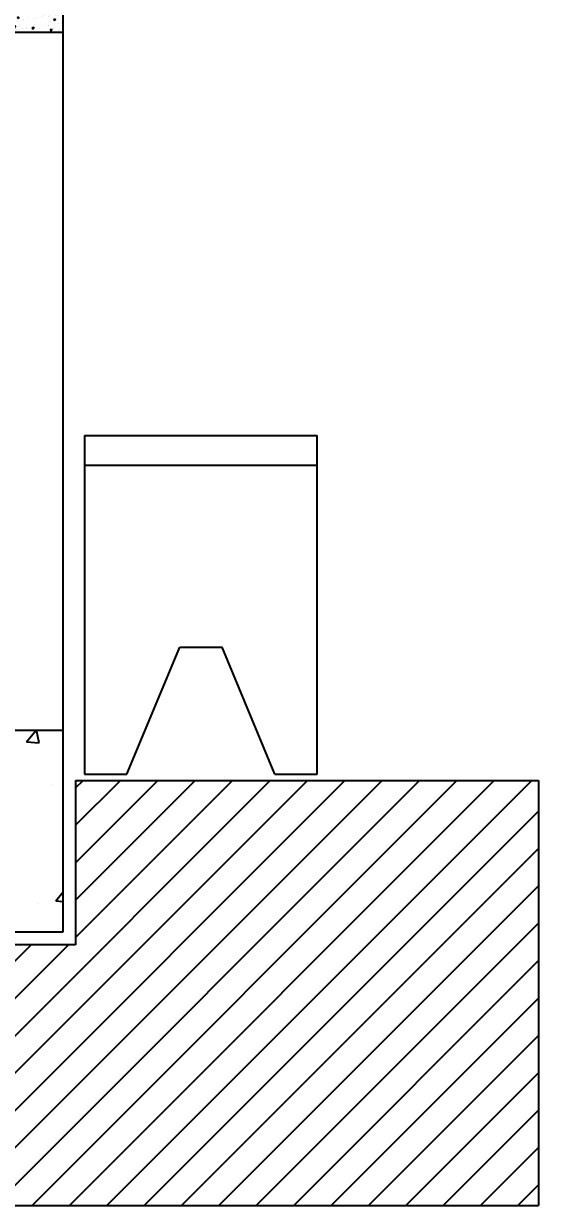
# Model space of a CAD drawing. Extents: x -43 to 70, y -5 to 23.
# Drawn here: x 32.075 to 33.292, y 10.528 to 13.322 of the extents above; entities that cross this region are included whole.
import ezdxf

# ---------------------------------------------------------------- set-up
doc = ezdxf.new("R2010")
doc.units = 0
doc.header["$LTSCALE"] = 20
doc.layers.get('0').update_dxf_attribs({"color": 5, "linetype": 'CONTINUOUS'})
doc.layers.get('DEFPOINTS').update_dxf_attribs({"linetype": 'CONTINUOUS'})
for name, color, linetype in [('BASE', 1, 'CONTINUOUS'), ('CONTRAPIS', 1, 'CONTINUOUS'), ('LOUÇA', 5, 'CONTINUOUS'), ('PAREDE', 7, 'CONTINUOUS'), ('TEXTO', 1, 'CONTINUOUS'), ('VERGA', 244, 'CONTINUOUS')]:
    doc.layers.add(name, color=color, linetype=linetype)
doc.styles.add('ROMANC', font='romanc')
doc.dimstyles.new('ISO-25', dxfattribs={"dimscale": 0.8, "dimtxt": 0.12, "dimasz": 0.06, "dimexe": 0.05, "dimexo": 0.5, "dimgap": 0.02, "dimtad": 1, "dimtoh": 1, "dimzin": 1, "dimtxsty": 'ROMANC', "dimblk1": 'OBLIQUE', "dimblk2": 'OBLIQUE', "dimsah": 1, "dimcen": 0.12, "dimclrd": 244, "dimclre": 244, "dimclrt": 244, "dimazin": 3, "dimtfac": 1, "dimtdec": 4, "dimtmove": 0, "dimatfit": 3, "dimtvp": 1, "dimtolj": 1, "dimtzin": 0})

# ---------------------------------------------------------------- blocks, each defined once
blk = doc.blocks.new('*X6')
at = {"color": 0, "linetype": 'CONTINUOUS'}
for p, q in [((32.0877, 14.1692), (32.0877, 14.1692)), ((32.1026, 14.1691), (32.1026, 14.1691)), ((32.1194, 14.1668), (32.1241, 14.1717)), ((32.1194, 14.1668), (32.1247, 14.166)), ((32.1248, 14.1659), (32.1241, 14.1716)), ((32.1663, 14.1719), (32.1677, 14.171)), ((32.1677, 14.171), (32.168, 14.1719)), ((32.0399, 14.1404), (32.0399, 14.1404)), ((32.0406, 14.1604), (32.0406, 14.1604)), ((32.048, 14.1534), (32.048, 14.1534)), ((32.0527, 14.1632), (32.0527, 14.1632)), ((32.0547, 14.15), (32.0547, 14.15)), ((32.066, 14.1566), (32.0689, 14.1601)), ((32.066, 14.1566), (32.0696, 14.1563)), ((32.0671, 14.15), (32.0671, 14.15)), ((32.0696, 14.1563), (32.0689, 14.16)), ((32.0698, 14.1519), (32.0698, 14.1519)), ((32.071, 14.1449), (32.071, 14.1449)), ((32.0718, 14.1649), (32.0718, 14.1649)), ((32.08, 14.1521), (32.08, 14.1521)), ((32.0925, 14.1549), (32.0925, 14.1549)), ((32.1018, 14.1492), (32.1018, 14.1492)), ((32.1021, 14.156), (32.1021, 14.156)), ((32.109, 14.1528), (32.1119, 14.1563)), ((32.109, 14.1528), (32.1126, 14.1525)), ((32.1126, 14.1525), (32.1119, 14.1563)), ((32.112, 14.1507), (32.112, 14.1507)), ((32.1143, 14.1536), (32.1185, 14.1553)), ((32.1143, 14.1536), (32.1172, 14.1516)), ((32.1173, 14.1516), (32.1185, 14.1552)), ((32.1296, 14.1382), (32.1296, 14.1382)), ((32.1304, 14.1599), (32.1304, 14.1599)), ((32.1321, 14.153), (32.1321, 14.153)), ((32.1371, 14.162), (32.1371, 14.162)), ((32.144, 14.1494), (32.144, 14.1494)), ((32.1454, 14.1619), (32.1454, 14.1619)), ((32.1521, 14.1491), (32.1549, 14.1525)), ((32.1521, 14.1491), (32.1556, 14.1488)), ((32.1523, 14.1412), (32.1523, 14.1412)), ((32.1557, 14.1487), (32.155, 14.1525)), ((32.16, 14.141), (32.16, 14.141)), ((32.1633, 14.1575), (32.1633, 14.1575)), ((32.039, 14.1263), (32.039, 14.1263)), ((32.054, 14.1283), (32.054, 14.1283)), ((32.055, 14.123), (32.055, 14.123)), ((32.0638, 14.1343), (32.068, 14.1359)), ((32.0638, 14.1343), (32.0668, 14.1323)), ((32.0668, 14.1323), (32.0681, 14.1359)), ((32.0703, 14.125), (32.0703, 14.125)), ((32.0767, 14.1313), (32.0767, 14.1313)), ((32.09, 14.129), (32.09, 14.129)), ((32.1011, 14.1292), (32.1011, 14.1292)), ((32.1146, 14.1363), (32.1146, 14.1363)), ((32.125, 14.135), (32.125, 14.135)), ((32.1314, 14.133), (32.1314, 14.133)), ((32.1501, 14.1295), (32.1543, 14.1311)), ((32.1501, 14.1295), (32.1531, 14.1275)), ((32.1531, 14.1275), (32.1543, 14.1311)), ((32.1626, 14.1375), (32.1626, 14.1375)), ((32.0544, 13.8909), (32.0544, 13.8909)), ((32.0545, 13.8951), (32.0545, 13.8951)), ((32.0729, 13.8896), (32.0758, 13.893)), ((32.0729, 13.8896), (32.0765, 13.8893)), ((32.0765, 13.8892), (32.0758, 13.893)), ((32.0895, 13.9011), (32.0895, 13.9011)), ((32.0922, 13.8959), (32.0922, 13.8959)), ((32.0924, 13.8895), (32.0924, 13.8895)), ((32.1073, 13.8978), (32.1073, 13.8978)), ((32.1129, 13.8878), (32.1171, 13.8894)), ((32.1129, 13.8878), (32.1159, 13.8858)), ((32.1159, 13.8857), (32.1171, 13.8894)), ((32.1159, 13.8858), (32.1188, 13.8893)), ((32.1195, 13.8855), (32.1188, 13.8892)), ((32.1227, 13.8933), (32.1227, 13.8933)), ((32.13, 13.9008), (32.13, 13.9008)), ((32.1456, 13.9007), (32.1456, 13.9007)), ((32.1512, 13.8933), (32.1559, 13.8981)), ((32.1512, 13.8933), (32.1566, 13.8924)), ((32.1538, 13.8978), (32.1538, 13.8978)), ((32.1566, 13.8924), (32.1559, 13.8981)), ((32.0386, 13.8672), (32.0386, 13.8672)), ((32.0505, 13.866), (32.0505, 13.866)), ((32.052, 13.8593), (32.052, 13.8593)), ((32.0608, 13.8653), (32.0608, 13.8653)), ((32.0615, 13.8853), (32.0615, 13.8853)), ((32.0625, 13.8684), (32.0667, 13.87)), ((32.0625, 13.8684), (32.0655, 13.8664)), ((32.0655, 13.8664), (32.0667, 13.87)), ((32.0699, 13.8727), (32.0699, 13.8727)), ((32.0765, 13.8722), (32.0765, 13.8722)), ((32.0826, 13.8647), (32.0826, 13.8647)), ((32.087, 13.8653), (32.087, 13.8653)), ((32.0915, 13.8742), (32.0915, 13.8742)), ((32.0916, 13.8695), (32.0916, 13.8695)), ((32.1019, 13.8714), (32.1019, 13.8714)), ((32.1142, 13.8772), (32.1142, 13.8772)), ((32.1146, 13.8633), (32.1146, 13.8633)), ((32.1159, 13.8858), (32.1195, 13.8855)), ((32.1219, 13.8734), (32.1219, 13.8734)), ((32.122, 13.8713), (32.122, 13.8713)), ((32.134, 13.87), (32.134, 13.87)), ((32.1466, 13.862), (32.1466, 13.862)), ((32.1487, 13.8636), (32.1529, 13.8652)), ((32.1487, 13.8636), (32.1517, 13.8616)), ((32.1513, 13.8605), (32.1513, 13.8605)), ((32.1517, 13.8616), (32.1529, 13.8652)), ((32.1521, 13.8821), (32.1521, 13.8821)), ((32.1531, 13.8779), (32.1531, 13.8779)), ((32.157, 13.8773), (32.157, 13.8773)), ((32.159, 13.882), (32.1619, 13.8855)), ((32.159, 13.882), (32.1626, 13.8817)), ((32.1626, 13.8817), (32.1619, 13.8855)), ((32.166, 13.8687), (32.166, 13.8687)), ((32.1671, 13.8841), (32.1671, 13.8841)), ((32.0984, 13.8535), (32.0984, 13.8535)), ((32.1014, 13.8521), (32.1014, 13.8521)), ((32.1212, 13.8534), (32.1212, 13.8534)), ((32.1363, 13.8585), (32.1363, 13.8585)), ((32.1364, 13.8581), (32.1364, 13.8581)), ((32.1524, 13.8579), (32.1524, 13.8579)), ((32.0418, 13.346), (32.0418, 13.346)), ((32.0598, 13.3367), (32.064, 13.3383)), ((32.0598, 13.3367), (32.0627, 13.3347)), ((32.06, 13.3304), (32.06, 13.3304)), ((32.0612, 13.3448), (32.0612, 13.3448)), ((32.0627, 13.3347), (32.064, 13.3383)), ((32.0719, 13.3302), (32.0719, 13.3302)), ((32.0727, 13.3502), (32.0727, 13.3502)), ((32.0751, 13.3323), (32.0751, 13.3323)), ((32.0857, 13.3335), (32.0857, 13.3335)), ((32.0932, 13.3435), (32.0932, 13.3435)), ((32.0978, 13.3353), (32.0978, 13.3353)), ((32.1022, 13.3341), (32.1022, 13.3341)), ((32.1207, 13.3395), (32.1207, 13.3395)), ((32.1252, 13.3421), (32.1252, 13.3421)), ((32.1298, 13.3518), (32.1299, 13.3519)), ((32.1298, 13.3518), (32.1334, 13.3515)), ((32.1334, 13.3514), (32.1333, 13.3519)), ((32.1334, 13.3386), (32.1334, 13.3386)), ((32.1357, 13.3403), (32.1357, 13.3403)), ((32.146, 13.3319), (32.1502, 13.3335)), ((32.146, 13.3319), (32.149, 13.3299)), ((32.149, 13.3299), (32.1502, 13.3335)), ((32.1507, 13.3423), (32.1507, 13.3423)), ((32.1557, 13.3455), (32.1557, 13.3455)), ((32.1573, 13.3408), (32.1573, 13.3408)), ((32.1642, 13.3428), (32.1642, 13.3428)), ((32.0404, 13.306), (32.0404, 13.306)), ((32.0411, 13.326), (32.0411, 13.326)), ((32.0443, 13.3067), (32.0443, 13.3067)), ((32.0495, 13.3142), (32.0495, 13.3142)), ((32.0508, 13.3275), (32.0508, 13.3275)), ((32.052, 13.3142), (32.0549, 13.3176)), ((32.052, 13.3142), (32.0556, 13.3139)), ((32.0556, 13.3138), (32.0549, 13.3176)), ((32.0593, 13.3087), (32.0593, 13.3087)), ((32.0621, 13.3061), (32.0621, 13.3061)), ((32.0651, 13.3143), (32.0651, 13.3143)), ((32.0712, 13.3103), (32.0712, 13.3103)), ((32.0815, 13.3128), (32.0815, 13.3128)), ((32.082, 13.3117), (32.082, 13.3117)), ((32.0942, 13.3048), (32.0942, 13.3048)), ((32.0951, 13.3104), (32.0979, 13.3138)), ((32.0951, 13.3104), (32.0986, 13.3101)), ((32.0956, 13.3126), (32.0998, 13.3142)), ((32.0956, 13.3126), (32.0985, 13.3105)), ((32.0987, 13.3101), (32.098, 13.3138)), ((32.0986, 13.3105), (32.0998, 13.3141)), ((32.0988, 13.3019), (32.0994, 13.3026)), ((32.0995, 13.3019), (32.0994, 13.3026)), ((32.1001, 13.3203), (32.1001, 13.3203)), ((32.1015, 13.3141), (32.1015, 13.3141)), ((32.1135, 13.3115), (32.1135, 13.3115)), ((32.1199, 13.3167), (32.1199, 13.3167)), ((32.1262, 13.3034), (32.1262, 13.3034)), ((32.1327, 13.3186), (32.1327, 13.3186)), ((32.1349, 13.3186), (32.1349, 13.3186)), ((32.1351, 13.3263), (32.1351, 13.3263)), ((32.1381, 13.3066), (32.141, 13.3101)), ((32.1381, 13.3066), (32.1417, 13.3063)), ((32.1417, 13.3063), (32.141, 13.3101)), ((32.1456, 13.3101), (32.1456, 13.3101)), ((32.1576, 13.3216), (32.1576, 13.3216)), ((32.158, 13.3053), (32.158, 13.3053)), ((32.1582, 13.3021), (32.1582, 13.3021)), ((32.1627, 13.3029), (32.1627, 13.3029)), ((32.1635, 13.3228), (32.1635, 13.3228))]:
    blk.add_line(p, q, dxfattribs=at)
blk = doc.blocks.new('_OBLIQUE')
at = {"color": 0, "linetype": 'BYBLOCK'}
blk.add_line((-0.5, -0.5), (0.5, 0.5), dxfattribs=at)
blk = doc.blocks.new('*D44')
at = {"color": 244, "linetype": 'BYBLOCK'}
for p, q in [((31.9767, 13.3586), (31.8985, 13.3586)), ((31.9385, 13.3586), (31.9385, 11.6147)), ((31.9767, 11.6147), (31.8985, 11.6147))]:
    blk.add_line(p, q, dxfattribs=at)
at = {"layer": 'DEFPOINTS', "color": 0, "linetype": 'BYBLOCK'}
for p in [(32.3767, 13.3586), (31.9385, 11.6147), (32.3767, 11.6147)]:
    blk.add_point(p, dxfattribs=at)
at = {"color": 244, "linetype": 'BYBLOCK', "xscale": 0.048, "yscale": 0.048, "zscale": 0.048}
for p, rotation in [((31.9385, 13.3586), 90), ((31.9385, 11.6147), 270)]:
    blk.add_blockref('_OBLIQUE', p, dxfattribs=dict(at, rotation=rotation))
at = {"color": 244, "linetype": 'BYBLOCK', "insert": (31.8745, 12.4867), "char_height": 0.096, "attachment_point": 5, "rotation": 90, "style": 'ROMANC'}
blk.add_mtext('\\A1;{1.75}', dxfattribs=at)
blk = doc.blocks.new('*X72')
at = {"color": 0, "linetype": 'CONTINUOUS'}
for p, q in [((31.6529, 10.5281), (32.6577, 11.5328)), ((31.7413, 10.5281), (32.746, 11.5328)), ((31.8297, 10.5281), (32.8344, 11.5328)), ((31.9181, 10.5281), (32.9228, 11.5328)), ((32.0065, 10.5281), (33.0112, 11.5328)), ((32.0949, 10.5281), (33.0996, 11.5328)), ((32.1833, 10.5281), (33.188, 11.5328)), ((32.198, 11.5151), (32.2157, 11.5328)), ((32.198, 11.4267), (32.3041, 11.5328)), ((32.198, 11.3383), (32.3925, 11.5328)), ((32.198, 11.2499), (32.4809, 11.5328)), ((32.198, 11.1615), (32.5693, 11.5328)), ((32.2717, 10.5281), (33.2764, 11.5328)), ((32.36, 10.5281), (33.2922, 11.4603)), ((32.4484, 10.5281), (33.2922, 11.3719)), ((32.5368, 10.5281), (33.2922, 11.2835)), ((32.6252, 10.5281), (33.2922, 11.1951)), ((31.4762, 10.5281), (32.0925, 11.1444)), ((31.5646, 10.5281), (32.1809, 11.1444)), ((32.7136, 10.5281), (33.2922, 11.1067)), ((32.802, 10.5281), (33.2922, 11.0183)), ((32.8904, 10.5281), (33.2922, 10.9299)), ((32.9788, 10.5281), (33.2922, 10.8415)), ((33.0672, 10.5281), (33.2922, 10.7532)), ((33.1555, 10.5281), (33.2922, 10.6648)), ((33.2439, 10.5281), (33.2922, 10.5764))]:
    blk.add_line(p, q, dxfattribs=at)
blk = doc.blocks.new('*X165')
at = {"color": 0, "linetype": 'CONTINUOUS'}
for p, q in [((32.0815, 11.6243), (32.1047, 11.6519)), ((32.1114, 11.6216), (32.1058, 11.6519)), ((32.0815, 11.6243), (32.1114, 11.6217)), ((32.1399, 11.5238), (32.1399, 11.5238)), ((32.1508, 11.2482), (32.168, 11.2686)), ((32.1081, 11.2428), (32.1081, 11.2428)), ((32.1508, 11.2482), (32.168, 11.2467))]:
    blk.add_line(p, q, dxfattribs=at)
blk = doc.blocks.new('*X167')
at = {"color": 0, "linetype": 'CONTINUOUS'}
for p, q in [((32.0815, 11.6243), (32.1047, 11.6519)), ((32.1114, 11.6216), (32.1058, 11.6519)), ((32.0815, 11.6243), (32.1114, 11.6217)), ((32.1399, 11.5238), (32.1399, 11.5238)), ((32.1508, 11.2482), (32.168, 11.2686)), ((32.1081, 11.2428), (32.1081, 11.2428)), ((32.1508, 11.2482), (32.168, 11.2467))]:
    blk.add_line(p, q, dxfattribs=at)
blk = doc.blocks.new('*X169')
at = {"color": 0, "linetype": 'CONTINUOUS'}
for p, q in [((32.0815, 11.6243), (32.1047, 11.6519)), ((32.1114, 11.6216), (32.1058, 11.6519)), ((32.0815, 11.6243), (32.1114, 11.6217)), ((32.1399, 11.5238), (32.1399, 11.5238)), ((32.1508, 11.2482), (32.168, 11.2686)), ((32.1081, 11.2428), (32.1081, 11.2428)), ((32.1508, 11.2482), (32.168, 11.2467))]:
    blk.add_line(p, q, dxfattribs=at)
blk = doc.blocks.new('*X171')
at = {"color": 0, "linetype": 'CONTINUOUS'}
for p, q in [((32.0815, 11.6243), (32.1047, 11.6519)), ((32.1114, 11.6216), (32.1058, 11.6519)), ((32.0815, 11.6243), (32.1114, 11.6217)), ((32.1399, 11.5238), (32.1399, 11.5238)), ((32.1508, 11.2482), (32.168, 11.2686)), ((32.1081, 11.2428), (32.1081, 11.2428)), ((32.1508, 11.2482), (32.168, 11.2467))]:
    blk.add_line(p, q, dxfattribs=at)
blk = doc.blocks.new('*X173')
at = {"color": 0, "linetype": 'CONTINUOUS'}
for p, q in [((32.0815, 11.6243), (32.1047, 11.6519)), ((32.1114, 11.6216), (32.1058, 11.6519)), ((32.0815, 11.6243), (32.1114, 11.6217)), ((32.1399, 11.5238), (32.1399, 11.5238)), ((32.1508, 11.2482), (32.168, 11.2686)), ((32.1081, 11.2428), (32.1081, 11.2428)), ((32.1508, 11.2482), (32.168, 11.2467))]:
    blk.add_line(p, q, dxfattribs=at)
blk = doc.blocks.new('*X175')
at = {"color": 0, "linetype": 'CONTINUOUS'}
for p, q in [((32.0815, 11.6243), (32.1047, 11.6519)), ((32.1114, 11.6216), (32.1058, 11.6519)), ((32.0815, 11.6243), (32.1114, 11.6217)), ((32.1399, 11.5238), (32.1399, 11.5238)), ((32.1508, 11.2482), (32.168, 11.2686)), ((32.1081, 11.2428), (32.1081, 11.2428)), ((32.1508, 11.2482), (32.168, 11.2467))]:
    blk.add_line(p, q, dxfattribs=at)
blk = doc.blocks.new('*X177')
at = {"color": 0, "linetype": 'CONTINUOUS'}
for p, q in [((32.0815, 11.6243), (32.1047, 11.6519)), ((32.1114, 11.6216), (32.1058, 11.6519)), ((32.0815, 11.6243), (32.1114, 11.6217)), ((32.1399, 11.5238), (32.1399, 11.5238)), ((32.1508, 11.2482), (32.168, 11.2686)), ((32.1081, 11.2428), (32.1081, 11.2428)), ((32.1508, 11.2482), (32.168, 11.2467))]:
    blk.add_line(p, q, dxfattribs=at)
blk = doc.blocks.new('*X179')
at = {"color": 0, "linetype": 'CONTINUOUS'}
for p, q in [((32.0815, 11.6243), (32.1047, 11.6519)), ((32.1114, 11.6216), (32.1058, 11.6519)), ((32.0815, 11.6243), (32.1114, 11.6217)), ((32.1399, 11.5238), (32.1399, 11.5238)), ((32.1508, 11.2482), (32.168, 11.2686)), ((32.1081, 11.2428), (32.1081, 11.2428)), ((32.1508, 11.2482), (32.168, 11.2467))]:
    blk.add_line(p, q, dxfattribs=at)
blk = doc.blocks.new('*X181')
at = {"color": 0, "linetype": 'CONTINUOUS'}
for p, q in [((32.0815, 11.6243), (32.1047, 11.6519)), ((32.1114, 11.6216), (32.1058, 11.6519)), ((32.0815, 11.6243), (32.1114, 11.6217)), ((32.1399, 11.5238), (32.1399, 11.5238)), ((32.1508, 11.2482), (32.168, 11.2686)), ((32.1081, 11.2428), (32.1081, 11.2428)), ((32.1508, 11.2482), (32.168, 11.2467))]:
    blk.add_line(p, q, dxfattribs=at)
blk = doc.blocks.new('*X183')
at = {"color": 0, "linetype": 'CONTINUOUS'}
for p, q in [((32.0815, 11.6243), (32.1047, 11.6519)), ((32.1114, 11.6216), (32.1058, 11.6519)), ((32.0815, 11.6243), (32.1114, 11.6217)), ((32.1399, 11.5238), (32.1399, 11.5238)), ((32.1508, 11.2482), (32.168, 11.2686)), ((32.1081, 11.2428), (32.1081, 11.2428)), ((32.1508, 11.2482), (32.168, 11.2467))]:
    blk.add_line(p, q, dxfattribs=at)
blk = doc.blocks.new('*X185')
at = {"color": 0, "linetype": 'CONTINUOUS'}
for p, q in [((32.0815, 11.6243), (32.1047, 11.6519)), ((32.1114, 11.6216), (32.1058, 11.6519)), ((32.0815, 11.6243), (32.1114, 11.6217)), ((32.1399, 11.5238), (32.1399, 11.5238)), ((32.1508, 11.2482), (32.168, 11.2686)), ((32.1081, 11.2428), (32.1081, 11.2428)), ((32.1508, 11.2482), (32.168, 11.2467))]:
    blk.add_line(p, q, dxfattribs=at)
blk = doc.blocks.new('*X187')
at = {"color": 0, "linetype": 'CONTINUOUS'}
for p, q in [((32.0815, 11.6243), (32.1047, 11.6519)), ((32.1114, 11.6216), (32.1058, 11.6519)), ((32.0815, 11.6243), (32.1114, 11.6217)), ((32.1399, 11.5238), (32.1399, 11.5238)), ((32.1508, 11.2482), (32.168, 11.2686)), ((32.1081, 11.2428), (32.1081, 11.2428)), ((32.1508, 11.2482), (32.168, 11.2467))]:
    blk.add_line(p, q, dxfattribs=at)
blk = doc.blocks.new('*X189')
at = {"color": 0, "linetype": 'CONTINUOUS'}
for p, q in [((32.0815, 11.6243), (32.1047, 11.6519)), ((32.1114, 11.6216), (32.1058, 11.6519)), ((32.0815, 11.6243), (32.1114, 11.6217)), ((32.1399, 11.5238), (32.1399, 11.5238)), ((32.1508, 11.2482), (32.168, 11.2686)), ((32.1081, 11.2428), (32.1081, 11.2428)), ((32.1508, 11.2482), (32.168, 11.2467))]:
    blk.add_line(p, q, dxfattribs=at)
blk = doc.blocks.new('*X191')
at = {"color": 0, "linetype": 'CONTINUOUS'}
for p, q in [((32.0815, 11.6243), (32.1047, 11.6519)), ((32.1114, 11.6216), (32.1058, 11.6519)), ((32.0815, 11.6243), (32.1114, 11.6217)), ((32.1399, 11.5238), (32.1399, 11.5238)), ((32.1508, 11.2482), (32.168, 11.2686)), ((32.1081, 11.2428), (32.1081, 11.2428)), ((32.1508, 11.2482), (32.168, 11.2467))]:
    blk.add_line(p, q, dxfattribs=at)
blk = doc.blocks.new('*X193')
at = {"color": 0, "linetype": 'CONTINUOUS'}
for p, q in [((32.0815, 11.6243), (32.1047, 11.6519)), ((32.1114, 11.6216), (32.1058, 11.6519)), ((32.0815, 11.6243), (32.1114, 11.6217)), ((32.1399, 11.5238), (32.1399, 11.5238)), ((32.1508, 11.2482), (32.168, 11.2686)), ((32.1081, 11.2428), (32.1081, 11.2428)), ((32.1508, 11.2482), (32.168, 11.2467))]:
    blk.add_line(p, q, dxfattribs=at)
blk = doc.blocks.new('*X195')
at = {"color": 0, "linetype": 'CONTINUOUS'}
for p, q in [((32.0815, 11.6243), (32.1047, 11.6519)), ((32.1114, 11.6216), (32.1058, 11.6519)), ((32.0815, 11.6243), (32.1114, 11.6217)), ((32.1399, 11.5238), (32.1399, 11.5238)), ((32.1508, 11.2482), (32.168, 11.2686)), ((32.1081, 11.2428), (32.1081, 11.2428)), ((32.1508, 11.2482), (32.168, 11.2467))]:
    blk.add_line(p, q, dxfattribs=at)
blk = doc.blocks.new('*X197')
at = {"color": 0, "linetype": 'CONTINUOUS'}
for p, q in [((32.0815, 11.6243), (32.1047, 11.6519)), ((32.1114, 11.6216), (32.1058, 11.6519)), ((32.0815, 11.6243), (32.1114, 11.6217)), ((32.1399, 11.5238), (32.1399, 11.5238)), ((32.1508, 11.2482), (32.168, 11.2686)), ((32.1081, 11.2428), (32.1081, 11.2428)), ((32.1508, 11.2482), (32.168, 11.2467))]:
    blk.add_line(p, q, dxfattribs=at)
blk = doc.blocks.new('*X199')
at = {"color": 0, "linetype": 'CONTINUOUS'}
for p, q in [((32.0815, 11.6243), (32.1047, 11.6519)), ((32.1114, 11.6216), (32.1058, 11.6519)), ((32.0815, 11.6243), (32.1114, 11.6217)), ((32.1399, 11.5238), (32.1399, 11.5238)), ((32.1508, 11.2482), (32.168, 11.2686)), ((32.1081, 11.2428), (32.1081, 11.2428)), ((32.1508, 11.2482), (32.168, 11.2467))]:
    blk.add_line(p, q, dxfattribs=at)
blk = doc.blocks.new('*X201')
at = {"color": 0, "linetype": 'CONTINUOUS'}
for p, q in [((32.0815, 11.6243), (32.1047, 11.6519)), ((32.1114, 11.6216), (32.1058, 11.6519)), ((32.0815, 11.6243), (32.1114, 11.6217)), ((32.1399, 11.5238), (32.1399, 11.5238)), ((32.1508, 11.2482), (32.168, 11.2686)), ((32.1081, 11.2428), (32.1081, 11.2428)), ((32.1508, 11.2482), (32.168, 11.2467))]:
    blk.add_line(p, q, dxfattribs=at)
blk = doc.blocks.new('*X203')
at = {"color": 0, "linetype": 'CONTINUOUS'}
for p, q in [((32.0815, 11.6243), (32.1047, 11.6519)), ((32.1114, 11.6216), (32.1058, 11.6519)), ((32.0815, 11.6243), (32.1114, 11.6217)), ((32.1399, 11.5238), (32.1399, 11.5238)), ((32.1508, 11.2482), (32.168, 11.2686)), ((32.1081, 11.2428), (32.1081, 11.2428)), ((32.1508, 11.2482), (32.168, 11.2467))]:
    blk.add_line(p, q, dxfattribs=at)
blk = doc.blocks.new('*X205')
at = {"color": 0, "linetype": 'CONTINUOUS'}
for p, q in [((32.0815, 11.6243), (32.1047, 11.6519)), ((32.1114, 11.6216), (32.1058, 11.6519)), ((32.0815, 11.6243), (32.1114, 11.6217)), ((32.1399, 11.5238), (32.1399, 11.5238)), ((32.1508, 11.2482), (32.168, 11.2686)), ((32.1081, 11.2428), (32.1081, 11.2428)), ((32.1508, 11.2482), (32.168, 11.2467))]:
    blk.add_line(p, q, dxfattribs=at)
blk = doc.blocks.new('*X207')
at = {"color": 0, "linetype": 'CONTINUOUS'}
for p, q in [((32.0815, 11.6243), (32.1047, 11.6519)), ((32.1114, 11.6216), (32.1058, 11.6519)), ((32.0815, 11.6243), (32.1114, 11.6217)), ((32.1399, 11.5238), (32.1399, 11.5238)), ((32.1508, 11.2482), (32.168, 11.2686)), ((32.1081, 11.2428), (32.1081, 11.2428)), ((32.1508, 11.2482), (32.168, 11.2467))]:
    blk.add_line(p, q, dxfattribs=at)
blk = doc.blocks.new('*X209')
at = {"color": 0, "linetype": 'CONTINUOUS'}
for p, q in [((32.0815, 11.6243), (32.1047, 11.6519)), ((32.1114, 11.6216), (32.1058, 11.6519)), ((32.0815, 11.6243), (32.1114, 11.6217)), ((32.1399, 11.5238), (32.1399, 11.5238)), ((32.1508, 11.2482), (32.168, 11.2686)), ((32.1081, 11.2428), (32.1081, 11.2428)), ((32.1508, 11.2482), (32.168, 11.2467))]:
    blk.add_line(p, q, dxfattribs=at)
blk = doc.blocks.new('*X211')
at = {"color": 0, "linetype": 'CONTINUOUS'}
for p, q in [((32.0815, 11.6243), (32.1047, 11.6519)), ((32.1114, 11.6216), (32.1058, 11.6519)), ((32.0815, 11.6243), (32.1114, 11.6217)), ((32.1399, 11.5238), (32.1399, 11.5238)), ((32.1508, 11.2482), (32.168, 11.2686)), ((32.1081, 11.2428), (32.1081, 11.2428)), ((32.1508, 11.2482), (32.168, 11.2467))]:
    blk.add_line(p, q, dxfattribs=at)
blk = doc.blocks.new('*X213')
at = {"color": 0, "linetype": 'CONTINUOUS'}
for p, q in [((32.0815, 11.6243), (32.1047, 11.6519)), ((32.1114, 11.6216), (32.1058, 11.6519)), ((32.0815, 11.6243), (32.1114, 11.6217)), ((32.1399, 11.5238), (32.1399, 11.5238)), ((32.1508, 11.2482), (32.168, 11.2686)), ((32.1081, 11.2428), (32.1081, 11.2428)), ((32.1508, 11.2482), (32.168, 11.2467))]:
    blk.add_line(p, q, dxfattribs=at)
blk = doc.blocks.new('*X215')
at = {"color": 0, "linetype": 'CONTINUOUS'}
for p, q in [((32.0815, 11.6243), (32.1047, 11.6519)), ((32.1114, 11.6216), (32.1058, 11.6519)), ((32.0815, 11.6243), (32.1114, 11.6217)), ((32.1399, 11.5238), (32.1399, 11.5238)), ((32.1508, 11.2482), (32.168, 11.2686)), ((32.1081, 11.2428), (32.1081, 11.2428)), ((32.1508, 11.2482), (32.168, 11.2467))]:
    blk.add_line(p, q, dxfattribs=at)
blk = doc.blocks.new('*X217')
at = {"color": 0, "linetype": 'CONTINUOUS'}
for p, q in [((32.0815, 11.6243), (32.1047, 11.6519)), ((32.1114, 11.6216), (32.1058, 11.6519)), ((32.0815, 11.6243), (32.1114, 11.6217)), ((32.1399, 11.5238), (32.1399, 11.5238)), ((32.1508, 11.2482), (32.168, 11.2686)), ((32.1081, 11.2428), (32.1081, 11.2428)), ((32.1508, 11.2482), (32.168, 11.2467))]:
    blk.add_line(p, q, dxfattribs=at)
blk = doc.blocks.new('*X219')
at = {"color": 0, "linetype": 'CONTINUOUS'}
for p, q in [((32.0815, 11.6243), (32.1047, 11.6519)), ((32.1114, 11.6216), (32.1058, 11.6519)), ((32.0815, 11.6243), (32.1114, 11.6217)), ((32.1399, 11.5238), (32.1399, 11.5238)), ((32.1508, 11.2482), (32.168, 11.2686)), ((32.1081, 11.2428), (32.1081, 11.2428)), ((32.1508, 11.2482), (32.168, 11.2467))]:
    blk.add_line(p, q, dxfattribs=at)

msp = doc.modelspace()

# ---------------------------------------------------------------- linework, layer by layer
at = {"layer": 'BASE'}
for p in [(33.2922, 11.5328), (31.5998, 10.5281)]:
    msp.add_line(p, (33.2922, 10.5281), dxfattribs=at)
at = {"layer": 'CONTRAPIS'}
for p, q in [((32.038, 11.6519), (32.168, 11.6519)), ((32.168, 11.6519), (32.168, 11.1744)), ((32.198, 11.5328), (32.198, 11.1444)), ((32.168, 11.1744), (32.038, 11.1744)), ((32.198, 11.1444), (32.008, 11.1444))]:
    msp.add_line(p, q, dxfattribs=at)
at = {"layer": 'LOUÇA', "color": 30, "linetype": 'CONTINUOUS', "ltscale": 2.5}
for p, q in [((32.2192, 12.348), (32.2192, 11.548)), ((32.2192, 12.348), (32.7692, 12.348)), ((32.7692, 11.548), (32.7692, 12.348)), ((32.2192, 12.278), (32.7692, 12.278)), ((32.3192, 11.548), (32.4442, 11.848)), ((32.4442, 11.848), (32.5442, 11.848)), ((32.6692, 11.548), (32.5442, 11.848)), ((32.2192, 11.548), (32.3192, 11.548)), ((32.6692, 11.548), (32.7692, 11.548))]:
    msp.add_line(p, q, dxfattribs=at)
at = {"layer": 'PAREDE', "color": 3}
msp.add_line((32.038, 13.3019), (32.168, 13.3019), dxfattribs=at)
at = {"layer": 'PAREDE'}
for p, q in [((32.168, 13.3019), (32.168, 11.6519)), ((32.168, 13.3019), (32.168, 13.237)), ((32.038, 11.6519), (32.168, 11.6519))]:
    msp.add_line(p, q, dxfattribs=at)
at = {"layer": 'PAREDE', "color": 1}
msp.add_line((32.198, 11.5328), (33.2922, 11.5328), dxfattribs=at)
at = {"layer": 'VERGA', "linetype": 'CONTINUOUS'}
msp.add_line((32.168, 13.3519), (32.168, 13.3019), dxfattribs=at)

# ---------------------------------------------------------------- block references
at = {"layer": 'TEXTO', "color": 30, "linetype": 'CONTINUOUS'}
for name in ['*X165', '*X167', '*X169', '*X171', '*X173', '*X175', '*X177', '*X179', '*X181', '*X183', '*X185', '*X187', '*X189', '*X191', '*X193', '*X195', '*X197', '*X199', '*X201', '*X203', '*X205', '*X207', '*X209', '*X211', '*X213', '*X215', '*X217', '*X219', '*X72']:
    msp.add_blockref(name, (0, 0), dxfattribs=at)
at = {"layer": 'VERGA', "linetype": 'CONTINUOUS'}
msp.add_blockref('*X6', (0, 0), dxfattribs=at)

# ---------------------------------------------------------------- dimensions: what is measured, and where the dimension line sits
at = {"layer": 'TEXTO', "color": 30, "linetype": 'CONTINUOUS'}
dim = msp.add_linear_dim(base=(31.9385, 11.6147), p1=(32.3767, 13.3586), p2=(32.3767, 11.6147), angle=90, text='{1.75}', dimstyle='ISO-25', override={"dimexe": 0.05, "dimtoh": 0, "dimtxsty": 'ROMANC', "dimblk1": 'OBLIQUE', "dimblk2": 'OBLIQUE', "dimsah": 1}, dxfattribs=at)
dim.commit()
dim.dimension.update_dxf_attribs({"geometry": '*D44', "text_midpoint": (31.8745, 12.4867)})

doc.saveas('drawing.dxf')
